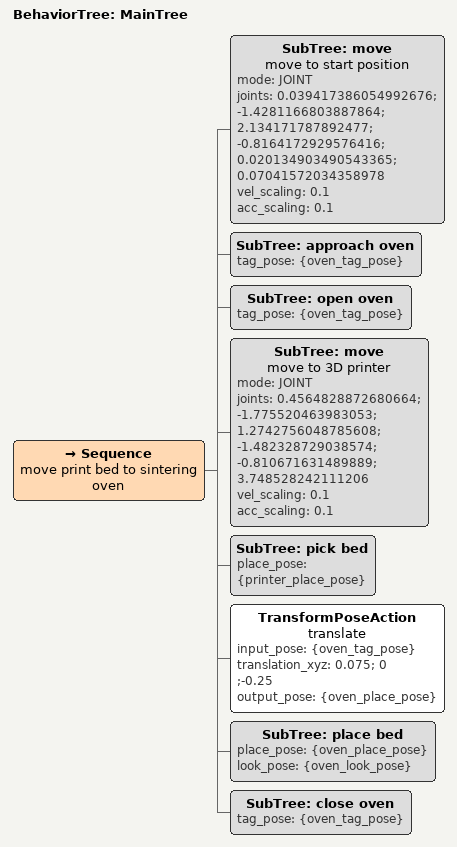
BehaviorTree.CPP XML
<root main_tree_to_execute="MainTree">
    <BehaviorTree ID="MainTree">
        <Sequence name="move print bed to sintering oven">

            <SubTree
                ID="move"
                name="move to start position"
                mode="JOINT"
                joints="0.039417386054992676; -1.4281166803887864;  2.134171787892477; -0.8164172929576416; 0.020134903490543365; 0.07041572034358978"
                vel_scaling="0.1"
                acc_scaling="0.1"
            />

            <SubTree
                ID="approach oven"
                tag_pose="{oven_tag_pose}"
            />

            <SubTree
                ID="open oven"
                tag_pose="{oven_tag_pose}"
            />

            <SubTree
                ID="move"
                name="move to 3D printer"
                mode="JOINT"
                joints="0.4564828872680664; -1.775520463983053;  1.2742756048785608; -1.482328729038574; -0.810671631489889; 3.748528242111206"
                vel_scaling="0.1"
                acc_scaling="0.1"
            />

            <SubTree
                ID="pick bed"
                place_pose="{printer_place_pose}"
                />

            <TransformPoseAction
                    name="translate"
                    input_pose="{oven_tag_pose}"
                    translation_xyz="0.075; 0 ;-0.25"
                    output_pose="{oven_place_pose}"
                />

            <SubTree
                ID="place bed"
                place_pose="{oven_place_pose}"
                look_pose="{oven_look_pose}"
                />

            <SubTree
                ID="close oven"
                tag_pose="{oven_tag_pose}"
            />

        </Sequence>
    </BehaviorTree>
</root>
